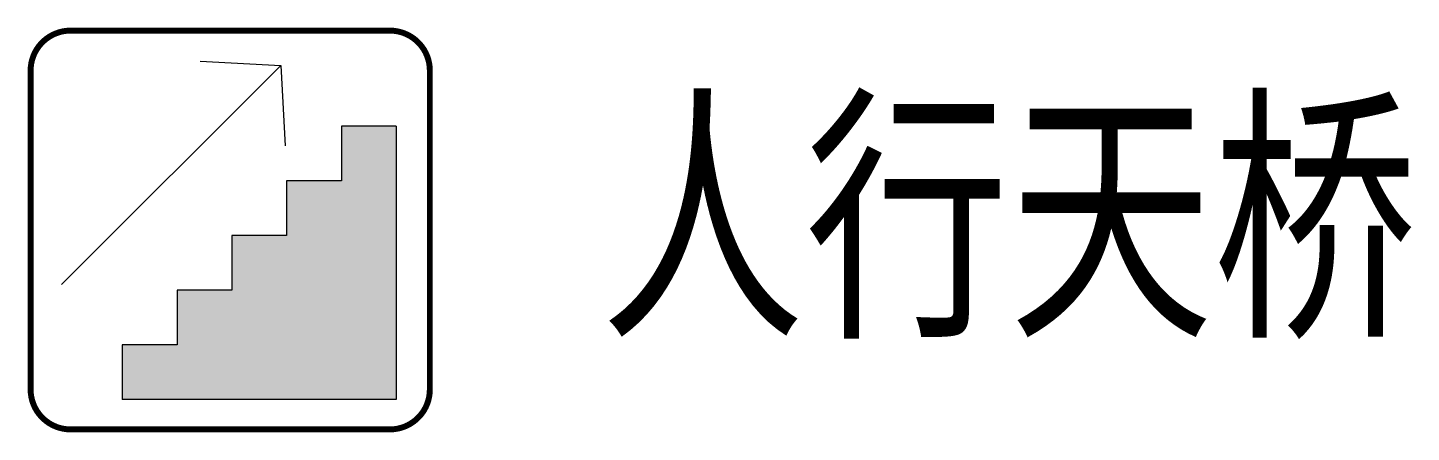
# Model space of a CAD drawing. Header units: millimetres. Extents: x -0.1 to 24.2, y -0.8 to 6.3.
import ezdxf

# ---------------------------------------------------------------- set-up
doc = ezdxf.new("R2010")
doc.units = ezdxf.units.MM
doc.layers.add('设施图块', color=7, linetype='Continuous')
doc.styles.add('设施块标注', font='SIMFANG.TTF', dxfattribs={"width": 0.75})

msp = doc.modelspace()

# ---------------------------------------------------------------- hatches: boundary and pattern name
at = {"layer": '设施图块'}
msp.add_hatch(color=5, dxfattribs=at).paths.add_polyline_path([(4.487, 2.703), (3.527, 2.703), (3.527, 1.743), (2.567, 1.743), (2.567, 0.783), (1.607, 0.783), (1.607, -0.177), (6.407, -0.177), (6.407, 4.623), (5.447, 4.623), (5.447, 3.663), (4.487, 3.663)])

# ---------------------------------------------------------------- linework, layer by layer
at = {"layer": '设施图块', "color": 5}
for p, q in [((0.544, 1.845), (4.384, 5.685)), ((2.973, 5.761), (4.384, 5.685)), ((4.384, 5.685), (4.461, 4.274)), ((6.407, 4.623), (5.447, 4.623)), ((5.447, 4.623), (5.447, 3.663)), ((6.407, 4.623), (6.407, -0.177)), ((4.487, 3.663), (4.487, 2.703)), ((5.447, 3.663), (4.487, 3.663)), ((4.487, 2.703), (3.527, 2.703)), ((3.527, 2.703), (3.527, 1.743)), ((3.527, 1.743), (2.567, 1.743)), ((2.567, 1.743), (2.567, 0.783)), ((2.567, 0.783), (1.607, 0.783)), ((1.607, 0.783), (1.607, -0.177)), ((6.407, -0.177), (1.607, -0.177))]:
    msp.add_line(p, q, dxfattribs=at)
at = {"layer": '设施图块', "color": 5, "const_width": 0.104}
msp.add_lwpolyline([(0, 5.598, -0.41422), (0.7, 6.298), (6.298, 6.298, -0.414214), (6.998, 5.598), (6.998, 0, -0.414214), (6.298, -0.7), (0.7, -0.7, -0.414214), (0, 0), (0, 5.598)], format="xyb", dxfattribs=at)

# ---------------------------------------------------------------- texts
at = {"layer": '设施图块', "style": '设施块标注', "width": 0.75}
msp.add_attdef('人行天桥', (9.989, 1.288), '人行天桥', height=3.5, dxfattribs=at)

doc.saveas('drawing.dxf')
